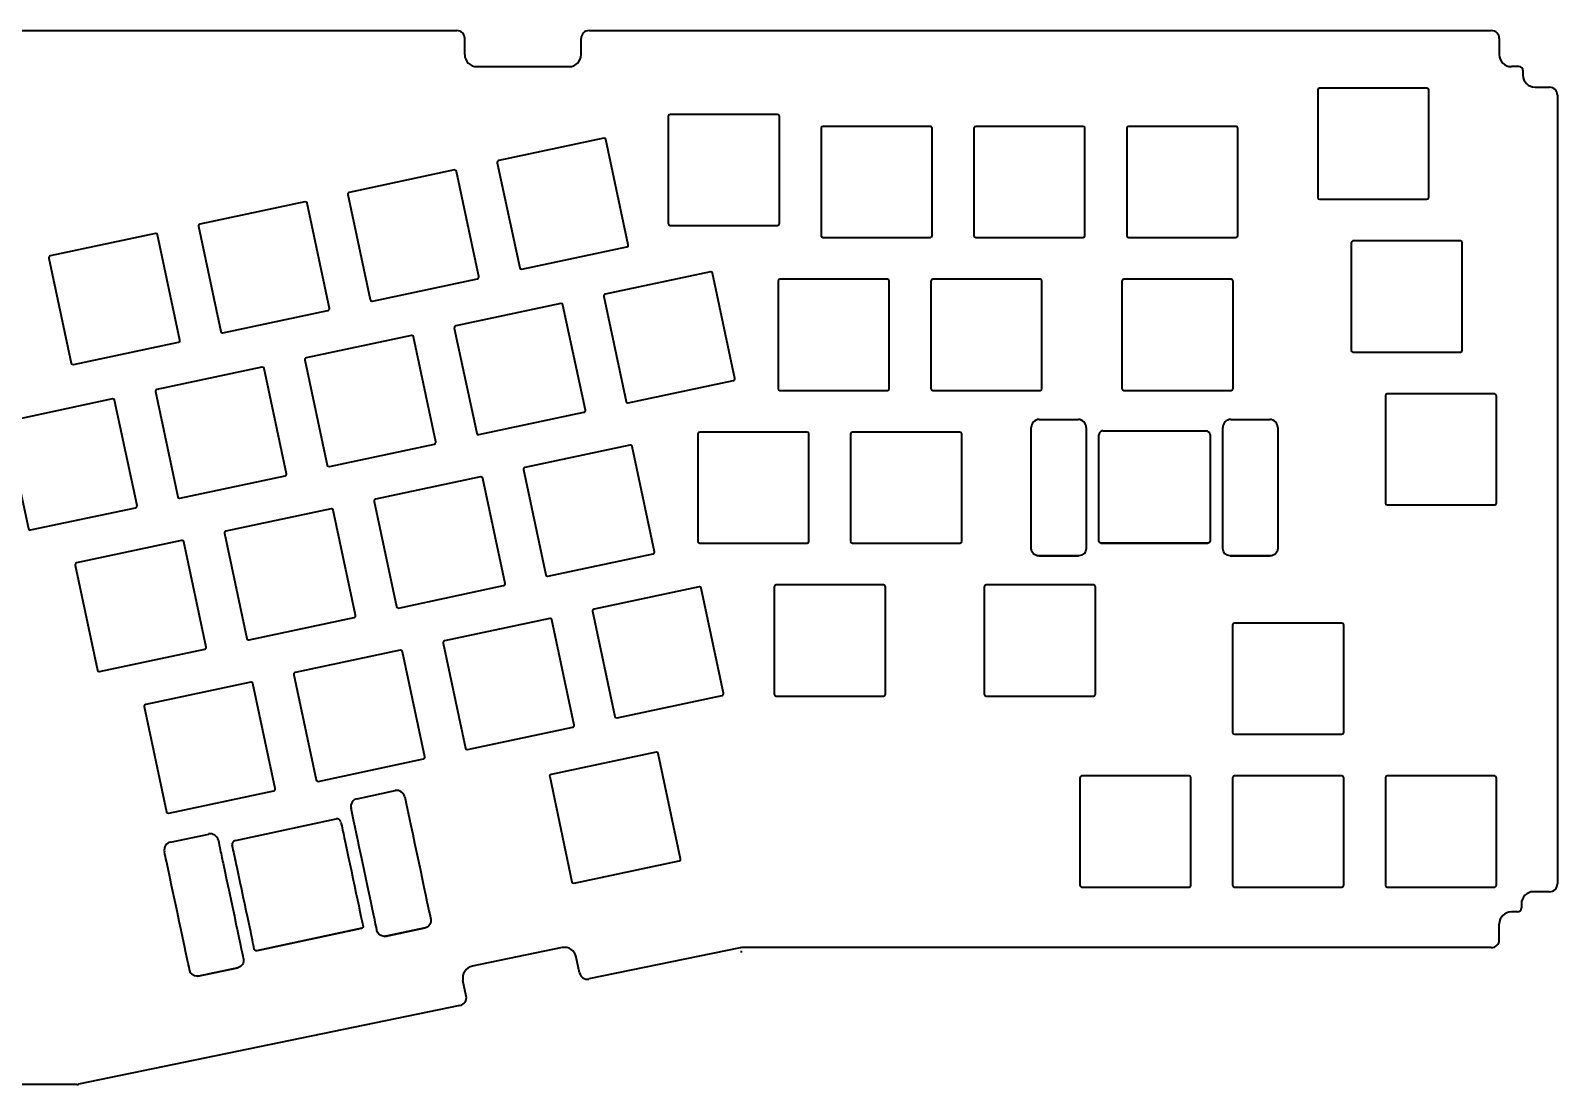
# Model space of a CAD drawing. Header units: millimetres. Extents: x 0 to 537, y 0 to 131.
# Drawn here: x 158.7 to 349.1, y 0 to 131.4 of the extents above; entities that cross this region are included whole.
import ezdxf

# ---------------------------------------------------------------- set-up
doc = ezdxf.new("R2010")
doc.units = ezdxf.units.MM
doc.layers.get('0').update_dxf_attribs({"lineweight": 35})

msp = doc.modelspace()

# ---------------------------------------------------------------- linework, layer by layer
for p, q in [((95.78, 131.36), (211.85, 131.36)), ((228.35, 131.36), (340.84, 131.36)), ((212.85, 128.36), (212.85, 130.36)), ((227.35, 128.36), (227.35, 130.36)), ((341.84, 130.36), (341.84, 128.36)), ((214.35, 126.86), (225.85, 126.86)), ((344.29, 126.86), (343.34, 126.86)), ((344.79, 126.36), (344.79, 125.8)), ((346.29, 124.3), (348.09, 124.3)), ((349.09, 123.3), (349.09, 25.02)), ((284.48, 82.88), (289.33, 82.88)), ((308.36, 82.88), (313.21, 82.88)), ((292.42, 81.46), (305.27, 81.46)), ((292.14, 67.46), (305.51, 67.46)), ((284.42, 65.88), (289.37, 65.88)), ((308.28, 65.88), (313.28, 65.88)), ((199.44, 35.62), (204.19, 36.62)), ((184.25, 30.42), (196.82, 33.09)), ((176.18, 30.21), (180.93, 31.21)), ((348.09, 24.02), (346.09, 24.02)), ((344.09, 21.5), (343.34, 21.5)), ((344.59, 22.52), (344.59, 22)), ((187, 16.69), (200, 19.46)), ((202.88, 18.46), (207.9, 19.52)), ((341.84, 18.05), (341.84, 20)), ((224.99, 17.05), (213.79, 14.74)), ((227.16, 13.92), (226.76, 15.88)), ((247.19, 17.03), (228.34, 13.15)), ((340.84, 17.05), (247.39, 17.05)), ((179.58, 13.5), (184.54, 14.55)), ((213.03, 11.01), (212.63, 12.97)), ((212.25, 9.83), (164.69, 0.02)), ((164.49, 0), (145.71, 0))]:
    msp.add_line(p, q)
for centre, radius, start, end in [((211.85, 130.36), 1, 0, 90), ((228.35, 130.36), 1, 90, 180), ((340.84, 130.36), 1, 0, 90), ((214.35, 128.36), 1.5, 180, 270), ((225.85, 128.36), 1.5, 270, 0), ((343.34, 128.36), 1.5, 180, 270), ((344.29, 126.36), 0.5, 0, 90), ((346.29, 125.8), 1.5, 180, 270), ((348.09, 123.3), 1, 360, 90), ((284.48, 81.88), 1, 90, 180), ((289.33, 81.88), 1, 0, 90), ((308.36, 81.88), 1, 90, 180), ((313.21, 81.88), 1, 0, 90), ((292.42, 80.96), 0.5, 89.9995, 180), ((305.27, 80.96), 0.5, 360, 89.9995), ((204.39, 35.64), 1, 11.9995, 101.906), ((199.65, 34.64), 1, 101.906, 191.9997), ((196.92, 32.61), 0.5, 12.0001, 102.0001), ((181.13, 30.24), 1, 12, 101.9695), ((176.39, 29.23), 1, 101.9695, 192.0002), ((184.36, 29.93), 0.5, 102.0001, 192.0001), ((348.09, 25.02), 1, 270, 360), ((346.09, 22.52), 1.5, 90, 180), ((343.34, 20), 1.5, 90, 180), ((344.09, 22), 0.5, 270, 0), ((340.84, 18.05), 1, 270, 0), ((225.29, 15.58), 1.5, 11.65, 101.65), ((247.39, 16.05), 1, 90, 101.65), ((247.44, 15.55), 1, 90, 101.65), ((214.1, 13.27), 1.5, 101.65, 191.65), ((228.14, 14.12), 1, 191.65, 281.65), ((212.05, 10.81), 1, 281.65, 11.65), ((164.49, 1), 1, 270, 281.65)]:
    msp.add_arc(centre, radius, start, end)
for points, knots in [([(319.42, 110.33), (319.3, 110.33), (319.2, 110.43), (319.2, 110.55), (319.2, 110.55), (319.2, 123.95), (319.2, 123.95), (319.2, 124.08), (319.3, 124.18), (319.42, 124.18), (319.42, 124.18), (332.82, 124.18), (332.82, 124.18), (332.94, 124.18), (333.05, 124.08), (333.05, 123.95), (333.05, 123.95), (333.05, 110.55), (333.05, 110.55), (333.05, 110.43), (332.94, 110.33), (332.82, 110.33), (332.82, 110.33), (319.42, 110.33), (319.42, 110.33)], [0, 0, 0, 0, 6.872171, 6.872171, 6.872171, 13.744341, 13.744341, 13.744341, 20.616512, 20.616512, 20.616512, 27.488683, 27.488683, 27.488683, 34.360853, 34.360853, 34.360853, 41.233024, 41.233024, 41.233024, 48.105194, 48.105194, 48.105194, 54.977365, 54.977365, 54.977365, 54.977365]), ([(238.46, 107.06), (238.33, 107.06), (238.23, 107.17), (238.23, 107.29), (238.23, 107.29), (238.23, 120.69), (238.23, 120.69), (238.23, 120.81), (238.33, 120.91), (238.46, 120.91), (238.46, 120.91), (251.86, 120.91), (251.86, 120.91), (251.98, 120.91), (252.08, 120.81), (252.08, 120.69), (252.08, 120.69), (252.08, 107.29), (252.08, 107.29), (252.08, 107.17), (251.98, 107.06), (251.86, 107.06), (251.86, 107.06), (238.46, 107.06), (238.46, 107.06)], [0, 0, 0, 0, 6.872186, 6.872186, 6.872186, 13.744371, 13.744371, 13.744371, 20.616557, 20.616557, 20.616557, 27.488742, 27.488742, 27.488742, 34.360928, 34.360928, 34.360928, 41.233113, 41.233113, 41.233113, 48.105299, 48.105299, 48.105299, 54.977484, 54.977484, 54.977484, 54.977484]), ([(257.51, 105.56), (257.38, 105.56), (257.28, 105.67), (257.28, 105.79), (257.28, 105.79), (257.28, 119.19), (257.28, 119.19), (257.28, 119.31), (257.38, 119.41), (257.51, 119.41), (257.51, 119.41), (270.91, 119.41), (270.91, 119.41), (271.03, 119.41), (271.13, 119.31), (271.13, 119.19), (271.13, 119.19), (271.13, 105.79), (271.13, 105.79), (271.13, 105.67), (271.03, 105.56), (270.91, 105.56), (270.91, 105.56), (257.51, 105.56), (257.51, 105.56)], [0, 0, 0, 0, 6.872171, 6.872171, 6.872171, 13.744341, 13.744341, 13.744341, 20.616512, 20.616512, 20.616512, 27.488683, 27.488683, 27.488683, 34.360853, 34.360853, 34.360853, 41.233024, 41.233024, 41.233024, 48.105194, 48.105194, 48.105194, 54.977365, 54.977365, 54.977365, 54.977365]), ([(276.56, 105.56), (276.43, 105.56), (276.33, 105.67), (276.33, 105.79), (276.33, 105.79), (276.33, 119.19), (276.33, 119.19), (276.33, 119.31), (276.43, 119.41), (276.56, 119.41), (276.56, 119.41), (289.96, 119.41), (289.96, 119.41), (290.08, 119.41), (290.18, 119.31), (290.18, 119.19), (290.18, 119.19), (290.18, 105.79), (290.18, 105.79), (290.18, 105.67), (290.08, 105.56), (289.96, 105.56), (289.96, 105.56), (276.56, 105.56), (276.56, 105.56)], [0, 0, 0, 0, 6.872171, 6.872171, 6.872171, 13.744341, 13.744341, 13.744341, 20.616512, 20.616512, 20.616512, 27.488683, 27.488683, 27.488683, 34.360853, 34.360853, 34.360853, 41.233024, 41.233024, 41.233024, 48.105194, 48.105194, 48.105194, 54.977365, 54.977365, 54.977365, 54.977365]), ([(295.61, 105.56), (295.48, 105.56), (295.38, 105.67), (295.38, 105.79), (295.38, 105.79), (295.38, 119.19), (295.38, 119.19), (295.38, 119.31), (295.48, 119.41), (295.61, 119.41), (295.61, 119.41), (309.01, 119.41), (309.01, 119.41), (309.13, 119.41), (309.23, 119.31), (309.23, 119.19), (309.23, 119.19), (309.23, 105.79), (309.23, 105.79), (309.23, 105.67), (309.13, 105.56), (309.01, 105.56), (309.01, 105.56), (295.61, 105.56), (295.61, 105.56)], [0, 0, 0, 0, 6.872171, 6.872171, 6.872171, 13.744341, 13.744341, 13.744341, 20.616512, 20.616512, 20.616512, 27.488683, 27.488683, 27.488683, 34.360853, 34.360853, 34.360853, 41.233024, 41.233024, 41.233024, 48.105194, 48.105194, 48.105194, 54.977365, 54.977365, 54.977365, 54.977365]), ([(219.92, 101.6), (219.81, 101.6), (219.72, 101.67), (219.7, 101.78), (219.7, 101.78), (216.91, 114.88), (216.91, 114.88), (216.9, 114.94), (216.91, 115), (216.94, 115.05), (216.97, 115.1), (217.03, 115.14), (217.08, 115.15), (217.08, 115.15), (230.19, 117.94), (230.19, 117.94), (230.21, 117.94), (230.22, 117.94), (230.24, 117.94), (230.34, 117.94), (230.44, 117.87), (230.46, 117.76), (230.46, 117.76), (233.24, 104.66), (233.24, 104.66), (233.27, 104.53), (233.19, 104.41), (233.07, 104.39), (233.07, 104.39), (219.96, 101.6), (219.96, 101.6), (219.95, 101.6), (219.93, 101.6), (219.92, 101.6)], [0, 0, 0, 0, 4.999116, 4.999116, 4.999116, 9.998232, 9.998232, 9.998232, 14.997348, 14.997348, 14.997348, 19.996463, 19.996463, 19.996463, 24.995579, 24.995579, 24.995579, 29.994695, 29.994695, 29.994695, 34.993811, 34.993811, 34.993811, 39.992927, 39.992927, 39.992927, 44.992043, 44.992043, 44.992043, 49.991159, 49.991159, 49.991159, 54.990275, 54.990275, 54.990275, 54.990275]), ([(201.28, 97.64), (201.18, 97.64), (201.09, 97.71), (201.06, 97.82), (201.06, 97.82), (198.28, 110.92), (198.28, 110.92), (198.25, 111.04), (198.33, 111.16), (198.45, 111.19), (198.45, 111.19), (211.56, 113.98), (211.56, 113.98), (211.57, 113.98), (211.59, 113.98), (211.6, 113.98), (211.71, 113.98), (211.8, 113.91), (211.82, 113.8), (211.82, 113.8), (214.61, 100.7), (214.61, 100.7), (214.64, 100.57), (214.56, 100.45), (214.44, 100.43), (214.44, 100.43), (201.33, 97.64), (201.33, 97.64), (201.31, 97.64), (201.3, 97.64), (201.28, 97.64)], [0, 0, 0, 0, 5.498376, 5.498376, 5.498376, 10.996751, 10.996751, 10.996751, 16.495127, 16.495127, 16.495127, 21.993503, 21.993503, 21.993503, 27.491878, 27.491878, 27.491878, 32.990254, 32.990254, 32.990254, 38.48863, 38.48863, 38.48863, 43.987005, 43.987005, 43.987005, 49.485381, 49.485381, 49.485381, 54.983756, 54.983756, 54.983756, 54.983756]), ([(182.65, 93.68), (182.54, 93.68), (182.45, 93.75), (182.43, 93.86), (182.43, 93.86), (179.64, 106.96), (179.64, 106.96), (179.62, 107.08), (179.7, 107.2), (179.82, 107.23), (179.82, 107.23), (192.92, 110.01), (192.92, 110.01), (192.94, 110.02), (192.96, 110.02), (192.97, 110.02), (193.08, 110.02), (193.17, 109.95), (193.19, 109.84), (193.19, 109.84), (195.98, 96.73), (195.98, 96.73), (195.99, 96.68), (195.98, 96.62), (195.95, 96.57), (195.91, 96.51), (195.86, 96.48), (195.8, 96.47), (195.8, 96.47), (182.7, 93.68), (182.7, 93.68), (182.68, 93.68), (182.66, 93.68), (182.65, 93.68)], [0, 0, 0, 0, 4.99911, 4.99911, 4.99911, 9.99822, 9.99822, 9.99822, 14.99733, 14.99733, 14.99733, 19.996439, 19.996439, 19.996439, 24.995549, 24.995549, 24.995549, 29.994659, 29.994659, 29.994659, 34.993769, 34.993769, 34.993769, 39.992879, 39.992879, 39.992879, 44.991989, 44.991989, 44.991989, 49.991098, 49.991098, 49.991098, 54.990208, 54.990208, 54.990208, 54.990208]), ([(164.02, 89.72), (163.91, 89.72), (163.82, 89.79), (163.8, 89.89), (163.8, 89.89), (161.01, 103), (161.01, 103), (160.98, 103.12), (161.06, 103.24), (161.18, 103.27), (161.18, 103.27), (174.29, 106.05), (174.29, 106.05), (174.31, 106.06), (174.32, 106.06), (174.34, 106.06), (174.44, 106.06), (174.54, 105.98), (174.56, 105.88), (174.56, 105.88), (177.34, 92.77), (177.34, 92.77), (177.37, 92.65), (177.29, 92.53), (177.17, 92.51), (177.17, 92.51), (164.06, 89.72), (164.06, 89.72), (164.05, 89.72), (164.03, 89.72), (164.02, 89.72)], [0, 0, 0, 0, 5.498324, 5.498324, 5.498324, 10.996648, 10.996648, 10.996648, 16.494972, 16.494972, 16.494972, 21.993297, 21.993297, 21.993297, 27.491621, 27.491621, 27.491621, 32.989945, 32.989945, 32.989945, 38.488269, 38.488269, 38.488269, 43.986593, 43.986593, 43.986593, 49.484917, 49.484917, 49.484917, 54.983241, 54.983241, 54.983241, 54.983241]), ([(323.59, 91.28), (323.47, 91.28), (323.37, 91.38), (323.37, 91.5), (323.37, 91.5), (323.37, 104.9), (323.37, 104.9), (323.37, 105.03), (323.47, 105.13), (323.59, 105.13), (323.59, 105.13), (336.99, 105.13), (336.99, 105.13), (337.12, 105.13), (337.22, 105.03), (337.22, 104.9), (337.22, 104.9), (337.22, 91.5), (337.22, 91.5), (337.22, 91.38), (337.12, 91.28), (336.99, 91.28), (336.99, 91.28), (323.59, 91.28), (323.59, 91.28)], [0, 0, 0, 0, 6.872129, 6.872129, 6.872129, 13.744259, 13.744259, 13.744259, 20.616388, 20.616388, 20.616388, 27.488517, 27.488517, 27.488517, 34.360646, 34.360646, 34.360646, 41.232776, 41.232776, 41.232776, 48.104905, 48.104905, 48.104905, 54.977034, 54.977034, 54.977034, 54.977034]), ([(233.19, 84.94), (233.09, 84.94), (233, 85.02), (232.97, 85.12), (232.97, 85.12), (230.19, 98.23), (230.19, 98.23), (230.16, 98.35), (230.24, 98.47), (230.36, 98.5), (230.36, 98.5), (243.47, 101.28), (243.47, 101.28), (243.48, 101.29), (243.5, 101.29), (243.52, 101.29), (243.62, 101.29), (243.71, 101.21), (243.74, 101.11), (243.74, 101.11), (246.52, 88), (246.52, 88), (246.55, 87.88), (246.47, 87.76), (246.35, 87.74), (246.35, 87.74), (233.24, 84.95), (233.24, 84.95), (233.23, 84.95), (233.21, 84.94), (233.19, 84.94)], [0, 0, 0, 0, 5.498372, 5.498372, 5.498372, 10.996743, 10.996743, 10.996743, 16.495115, 16.495115, 16.495115, 21.993486, 21.993486, 21.993486, 27.491858, 27.491858, 27.491858, 32.990229, 32.990229, 32.990229, 38.488601, 38.488601, 38.488601, 43.986972, 43.986972, 43.986972, 49.485344, 49.485344, 49.485344, 54.983716, 54.983716, 54.983716, 54.983716]), ([(252.15, 86.51), (252.02, 86.51), (251.92, 86.62), (251.92, 86.74), (251.92, 86.74), (251.92, 100.14), (251.92, 100.14), (251.92, 100.26), (252.02, 100.36), (252.15, 100.36), (252.15, 100.36), (265.55, 100.36), (265.55, 100.36), (265.67, 100.36), (265.77, 100.26), (265.77, 100.14), (265.77, 100.14), (265.77, 86.74), (265.77, 86.74), (265.77, 86.62), (265.67, 86.51), (265.55, 86.51), (265.55, 86.51), (252.15, 86.51), (252.15, 86.51)], [0, 0, 0, 0, 6.872114, 6.872114, 6.872114, 13.744229, 13.744229, 13.744229, 20.616343, 20.616343, 20.616343, 27.488458, 27.488458, 27.488458, 34.360572, 34.360572, 34.360572, 41.232686, 41.232686, 41.232686, 48.104801, 48.104801, 48.104801, 54.976915, 54.976915, 54.976915, 54.976915]), ([(271.2, 86.51), (271.07, 86.51), (270.97, 86.62), (270.97, 86.74), (270.97, 86.74), (270.97, 100.14), (270.97, 100.14), (270.97, 100.26), (271.07, 100.36), (271.2, 100.36), (271.2, 100.36), (284.6, 100.36), (284.6, 100.36), (284.72, 100.36), (284.82, 100.26), (284.82, 100.14), (284.82, 100.14), (284.82, 86.74), (284.82, 86.74), (284.82, 86.62), (284.72, 86.51), (284.6, 86.51), (284.6, 86.51), (271.2, 86.51), (271.2, 86.51)], [0, 0, 0, 0, 6.872114, 6.872114, 6.872114, 13.744229, 13.744229, 13.744229, 20.616343, 20.616343, 20.616343, 27.488458, 27.488458, 27.488458, 34.360572, 34.360572, 34.360572, 41.232686, 41.232686, 41.232686, 48.104801, 48.104801, 48.104801, 54.976915, 54.976915, 54.976915, 54.976915]), ([(295.02, 86.51), (294.89, 86.51), (294.79, 86.62), (294.79, 86.74), (294.79, 86.74), (294.79, 100.14), (294.79, 100.14), (294.79, 100.26), (294.89, 100.36), (295.02, 100.36), (295.02, 100.36), (308.42, 100.36), (308.42, 100.36), (308.54, 100.36), (308.64, 100.26), (308.64, 100.14), (308.64, 100.14), (308.64, 86.74), (308.64, 86.74), (308.64, 86.62), (308.54, 86.51), (308.42, 86.51), (308.42, 86.51), (295.02, 86.51), (295.02, 86.51)], [0, 0, 0, 0, 6.872114, 6.872114, 6.872114, 13.744229, 13.744229, 13.744229, 20.616343, 20.616343, 20.616343, 27.488458, 27.488458, 27.488458, 34.360572, 34.360572, 34.360572, 41.232686, 41.232686, 41.232686, 48.104801, 48.104801, 48.104801, 54.976915, 54.976915, 54.976915, 54.976915]), ([(214.56, 80.98), (214.45, 80.98), (214.36, 81.06), (214.34, 81.16), (214.34, 81.16), (211.55, 94.27), (211.55, 94.27), (211.53, 94.39), (211.61, 94.51), (211.73, 94.54), (211.73, 94.54), (224.83, 97.32), (224.83, 97.32), (224.85, 97.33), (224.87, 97.33), (224.88, 97.33), (224.99, 97.33), (225.08, 97.25), (225.1, 97.15), (225.1, 97.15), (227.89, 84.04), (227.89, 84.04), (227.9, 83.98), (227.89, 83.92), (227.86, 83.87), (227.82, 83.82), (227.77, 83.79), (227.71, 83.78), (227.71, 83.78), (214.61, 80.99), (214.61, 80.99), (214.59, 80.99), (214.58, 80.98), (214.56, 80.98)], [0, 0, 0, 0, 4.999117, 4.999117, 4.999117, 9.998234, 9.998234, 9.998234, 14.997351, 14.997351, 14.997351, 19.996468, 19.996468, 19.996468, 24.995585, 24.995585, 24.995585, 29.994702, 29.994702, 29.994702, 34.993819, 34.993819, 34.993819, 39.992936, 39.992936, 39.992936, 44.992053, 44.992053, 44.992053, 49.99117, 49.99117, 49.99117, 54.990287, 54.990287, 54.990287, 54.990287]), ([(195.93, 77.02), (195.82, 77.02), (195.73, 77.1), (195.71, 77.2), (195.71, 77.2), (192.92, 90.31), (192.92, 90.31), (192.91, 90.37), (192.92, 90.43), (192.95, 90.48), (192.98, 90.53), (193.04, 90.56), (193.09, 90.58), (193.09, 90.58), (206.2, 93.36), (206.2, 93.36), (206.22, 93.36), (206.23, 93.37), (206.25, 93.37), (206.35, 93.37), (206.45, 93.29), (206.47, 93.19), (206.47, 93.19), (209.25, 80.08), (209.25, 80.08), (209.28, 79.96), (209.2, 79.84), (209.08, 79.81), (209.08, 79.81), (195.97, 77.03), (195.97, 77.03), (195.96, 77.02), (195.94, 77.02), (195.93, 77.02)], [0, 0, 0, 0, 4.999113, 4.999113, 4.999113, 9.998226, 9.998226, 9.998226, 14.997339, 14.997339, 14.997339, 19.996452, 19.996452, 19.996452, 24.995565, 24.995565, 24.995565, 29.994678, 29.994678, 29.994678, 34.993791, 34.993791, 34.993791, 39.992904, 39.992904, 39.992904, 44.992017, 44.992017, 44.992017, 49.99113, 49.99113, 49.99113, 54.990243, 54.990243, 54.990243, 54.990243]), ([(177.29, 73.06), (177.19, 73.06), (177.1, 73.14), (177.07, 73.24), (177.07, 73.24), (174.29, 86.35), (174.29, 86.35), (174.27, 86.41), (174.29, 86.47), (174.32, 86.52), (174.35, 86.57), (174.4, 86.6), (174.46, 86.61), (174.46, 86.61), (187.57, 89.4), (187.57, 89.4), (187.58, 89.4), (187.6, 89.41), (187.61, 89.41), (187.72, 89.41), (187.81, 89.33), (187.83, 89.23), (187.83, 89.23), (190.62, 76.12), (190.62, 76.12), (190.63, 76.06), (190.62, 76), (190.59, 75.95), (190.56, 75.9), (190.51, 75.87), (190.45, 75.85), (190.45, 75.85), (177.34, 73.07), (177.34, 73.07), (177.32, 73.06), (177.31, 73.06), (177.29, 73.06)], [0, 0, 0, 0, 4.583124, 4.583124, 4.583124, 9.166247, 9.166247, 9.166247, 13.749371, 13.749371, 13.749371, 18.332494, 18.332494, 18.332494, 22.915618, 22.915618, 22.915618, 27.498741, 27.498741, 27.498741, 32.081865, 32.081865, 32.081865, 36.664988, 36.664988, 36.664988, 41.248112, 41.248112, 41.248112, 45.831236, 45.831236, 45.831236, 50.414359, 50.414359, 50.414359, 54.997483, 54.997483, 54.997483, 54.997483]), ([(327.86, 72.23), (327.74, 72.23), (327.64, 72.33), (327.64, 72.45), (327.64, 72.45), (327.64, 85.85), (327.64, 85.85), (327.64, 85.98), (327.74, 86.08), (327.86, 86.08), (327.86, 86.08), (341.26, 86.08), (341.26, 86.08), (341.39, 86.08), (341.49, 85.98), (341.49, 85.85), (341.49, 85.85), (341.49, 72.45), (341.49, 72.45), (341.49, 72.33), (341.39, 72.23), (341.26, 72.23), (341.26, 72.23), (327.86, 72.23), (327.86, 72.23)], [0, 0, 0, 0, 6.872129, 6.872129, 6.872129, 13.744259, 13.744259, 13.744259, 20.616388, 20.616388, 20.616388, 27.488517, 27.488517, 27.488517, 34.360646, 34.360646, 34.360646, 41.232776, 41.232776, 41.232776, 48.104905, 48.104905, 48.104905, 54.977034, 54.977034, 54.977034, 54.977034]), ([(158.66, 69.1), (158.55, 69.1), (158.46, 69.18), (158.44, 69.28), (158.44, 69.28), (155.65, 82.39), (155.65, 82.39), (155.64, 82.45), (155.65, 82.51), (155.68, 82.56), (155.72, 82.61), (155.77, 82.64), (155.83, 82.65), (155.83, 82.65), (168.93, 85.44), (168.93, 85.44), (168.95, 85.44), (168.97, 85.45), (168.98, 85.45), (169.09, 85.45), (169.18, 85.37), (169.2, 85.27), (169.2, 85.27), (171.99, 72.16), (171.99, 72.16), (172.01, 72.04), (171.93, 71.92), (171.81, 71.89), (171.81, 71.89), (158.71, 69.11), (158.71, 69.11), (158.69, 69.1), (158.67, 69.1), (158.66, 69.1)], [0, 0, 0, 0, 4.999127, 4.999127, 4.999127, 9.998255, 9.998255, 9.998255, 14.997382, 14.997382, 14.997382, 19.996509, 19.996509, 19.996509, 24.995636, 24.995636, 24.995636, 29.994764, 29.994764, 29.994764, 34.993891, 34.993891, 34.993891, 39.993018, 39.993018, 39.993018, 44.992145, 44.992145, 44.992145, 49.991273, 49.991273, 49.991273, 54.9904, 54.9904, 54.9904, 54.9904]), ([(290.33, 81.88), (290.33, 81.36), (290.33, 80.83), (290.33, 80.31), (290.33, 77.33), (290.33, 66.8), (290.33, 66.8), (290.33, 66.29), (289.92, 65.88), (289.41, 65.88), (289.41, 65.88), (284.41, 65.88), (284.41, 65.88), (283.9, 65.88), (283.48, 66.29), (283.48, 66.8), (283.48, 66.8), (283.48, 77.48), (283.48, 81.88)], [0, 0, 0, 0, 1.554501, 1.554501, 1.554501, 8.274554, 8.274554, 8.274554, 16.104984, 16.104984, 16.104984, 23.935414, 23.935414, 23.935414, 31.765844, 31.765844, 31.765844, 37.981017, 37.981017, 37.981017, 37.981017]), ([(308.28, 65.88), (307.77, 65.88), (307.36, 66.29), (307.36, 66.8), (307.36, 66.8), (307.36, 77.83), (307.36, 80.51), (307.36, 80.97), (307.36, 81.42), (307.36, 81.88)], [0, 0, 0, 0, 8.056803, 8.056803, 8.056803, 15.134633, 15.134633, 15.134633, 16.49028, 16.49028, 16.49028, 16.49028]), ([(314.21, 81.88), (314.21, 77.48), (314.21, 66.8), (314.21, 66.8), (314.21, 66.29), (313.79, 65.88), (313.28, 65.88), (313.28, 65.88), (308.28, 65.88), (308.28, 65.88)], [0, 0, 0, 0, 6.105638, 6.105638, 6.105638, 13.798065, 13.798065, 13.798065, 21.490492, 21.490492, 21.490492, 21.490492]), ([(242.14, 67.46), (242.01, 67.46), (241.91, 67.57), (241.91, 67.69), (241.91, 67.69), (241.91, 81.09), (241.91, 81.09), (241.91, 81.21), (242.01, 81.31), (242.14, 81.31), (242.14, 81.31), (255.54, 81.31), (255.54, 81.31), (255.66, 81.31), (255.76, 81.21), (255.76, 81.09), (255.76, 81.09), (255.76, 67.69), (255.76, 67.69), (255.76, 67.57), (255.66, 67.46), (255.54, 67.46), (255.54, 67.46), (242.14, 67.46), (242.14, 67.46)], [0, 0, 0, 0, 6.872171, 6.872171, 6.872171, 13.744341, 13.744341, 13.744341, 20.616512, 20.616512, 20.616512, 27.488683, 27.488683, 27.488683, 34.360853, 34.360853, 34.360853, 41.233024, 41.233024, 41.233024, 48.105194, 48.105194, 48.105194, 54.977365, 54.977365, 54.977365, 54.977365]), ([(261.19, 67.46), (261.06, 67.46), (260.96, 67.57), (260.96, 67.69), (260.96, 67.69), (260.96, 81.09), (260.96, 81.09), (260.96, 81.21), (261.06, 81.31), (261.19, 81.31), (261.19, 81.31), (274.59, 81.31), (274.59, 81.31), (274.71, 81.31), (274.81, 81.21), (274.81, 81.09), (274.81, 81.09), (274.81, 67.69), (274.81, 67.69), (274.81, 67.57), (274.71, 67.46), (274.59, 67.46), (274.59, 67.46), (261.19, 67.46), (261.19, 67.46)], [0, 0, 0, 0, 6.872171, 6.872171, 6.872171, 13.744341, 13.744341, 13.744341, 20.616512, 20.616512, 20.616512, 27.488683, 27.488683, 27.488683, 34.360853, 34.360853, 34.360853, 41.233024, 41.233024, 41.233024, 48.105194, 48.105194, 48.105194, 54.977365, 54.977365, 54.977365, 54.977365]), ([(305.77, 80.96), (305.77, 80.86), (305.77, 80.75), (305.77, 80.64), (305.77, 78.31), (305.77, 67.69), (305.77, 67.69), (305.77, 67.57), (305.67, 67.46), (305.54, 67.46), (305.54, 67.46), (292.14, 67.46), (292.14, 67.46), (292.02, 67.46), (291.92, 67.57), (291.92, 67.69), (291.92, 67.69), (291.92, 77.02), (291.92, 80.11), (291.92, 80.4), (291.92, 80.68), (291.92, 80.96)], [0, 0, 0, 0, 0.323197, 0.323197, 0.323197, 7.758776, 7.758776, 7.758776, 16.111201, 16.111201, 16.111201, 24.463626, 24.463626, 24.463626, 32.816052, 32.816052, 32.816052, 39.786566, 39.786566, 39.786566, 40.638778, 40.638778, 40.638778, 40.638778]), ([(223.18, 63.34), (223.07, 63.34), (222.98, 63.42), (222.96, 63.52), (222.96, 63.52), (220.17, 76.63), (220.17, 76.63), (220.16, 76.68), (220.17, 76.74), (220.21, 76.8), (220.24, 76.85), (220.29, 76.88), (220.35, 76.89), (220.35, 76.89), (233.45, 79.68), (233.45, 79.68), (233.47, 79.68), (233.49, 79.68), (233.5, 79.68), (233.61, 79.68), (233.7, 79.61), (233.72, 79.51), (233.72, 79.51), (236.51, 66.4), (236.51, 66.4), (236.53, 66.28), (236.46, 66.16), (236.33, 66.13), (236.33, 66.13), (223.23, 63.35), (223.23, 63.35), (223.21, 63.34), (223.2, 63.34), (223.18, 63.34)], [0, 0, 0, 0, 4.999131, 4.999131, 4.999131, 9.998261, 9.998261, 9.998261, 14.997392, 14.997392, 14.997392, 19.996522, 19.996522, 19.996522, 24.995653, 24.995653, 24.995653, 29.994783, 29.994783, 29.994783, 34.993914, 34.993914, 34.993914, 39.993044, 39.993044, 39.993044, 44.992175, 44.992175, 44.992175, 49.991305, 49.991305, 49.991305, 54.990436, 54.990436, 54.990436, 54.990436]), ([(204.55, 59.38), (204.44, 59.38), (204.35, 59.45), (204.33, 59.56), (204.33, 59.56), (201.54, 72.67), (201.54, 72.67), (201.51, 72.79), (201.59, 72.91), (201.71, 72.93), (201.71, 72.93), (214.82, 75.72), (214.82, 75.72), (214.84, 75.72), (214.85, 75.72), (214.87, 75.72), (214.97, 75.72), (215.07, 75.65), (215.09, 75.54), (215.09, 75.54), (217.87, 62.44), (217.87, 62.44), (217.89, 62.38), (217.87, 62.32), (217.84, 62.27), (217.81, 62.22), (217.76, 62.18), (217.7, 62.17), (217.7, 62.17), (204.59, 59.38), (204.59, 59.38), (204.58, 59.38), (204.56, 59.38), (204.55, 59.38)], [0, 0, 0, 0, 4.999157, 4.999157, 4.999157, 9.998314, 9.998314, 9.998314, 14.997471, 14.997471, 14.997471, 19.996629, 19.996629, 19.996629, 24.995786, 24.995786, 24.995786, 29.994943, 29.994943, 29.994943, 34.9941, 34.9941, 34.9941, 39.993257, 39.993257, 39.993257, 44.992414, 44.992414, 44.992414, 49.991572, 49.991572, 49.991572, 54.990729, 54.990729, 54.990729, 54.990729]), ([(185.91, 55.42), (185.81, 55.42), (185.71, 55.49), (185.69, 55.6), (185.69, 55.6), (182.91, 68.7), (182.91, 68.7), (182.89, 68.76), (182.9, 68.82), (182.94, 68.87), (182.97, 68.92), (183.02, 68.96), (183.08, 68.97), (183.08, 68.97), (196.19, 71.76), (196.19, 71.76), (196.2, 71.76), (196.22, 71.76), (196.23, 71.76), (196.34, 71.76), (196.43, 71.69), (196.45, 71.58), (196.45, 71.58), (199.24, 58.48), (199.24, 58.48), (199.25, 58.42), (199.24, 58.36), (199.21, 58.31), (199.18, 58.26), (199.13, 58.22), (199.07, 58.21), (199.07, 58.21), (185.96, 55.42), (185.96, 55.42), (185.94, 55.42), (185.93, 55.42), (185.91, 55.42)], [0, 0, 0, 0, 4.583085, 4.583085, 4.583085, 9.16617, 9.16617, 9.16617, 13.749255, 13.749255, 13.749255, 18.33234, 18.33234, 18.33234, 22.915425, 22.915425, 22.915425, 27.49851, 27.49851, 27.49851, 32.081595, 32.081595, 32.081595, 36.66468, 36.66468, 36.66468, 41.247765, 41.247765, 41.247765, 45.83085, 45.83085, 45.83085, 50.413935, 50.413935, 50.413935, 54.99702, 54.99702, 54.99702, 54.99702]), ([(167.28, 51.46), (167.17, 51.46), (167.08, 51.53), (167.06, 51.64), (167.06, 51.64), (164.27, 64.74), (164.27, 64.74), (164.26, 64.8), (164.27, 64.86), (164.3, 64.91), (164.34, 64.96), (164.39, 65), (164.45, 65.01), (164.45, 65.01), (177.55, 67.8), (177.55, 67.8), (177.57, 67.8), (177.58, 67.8), (177.6, 67.8), (177.71, 67.8), (177.8, 67.73), (177.82, 67.62), (177.82, 67.62), (180.61, 54.52), (180.61, 54.52), (180.63, 54.39), (180.55, 54.28), (180.43, 54.25), (180.43, 54.25), (167.33, 51.46), (167.33, 51.46), (167.31, 51.46), (167.29, 51.46), (167.28, 51.46)], [0, 0, 0, 0, 4.999145, 4.999145, 4.999145, 9.99829, 9.99829, 9.99829, 14.997435, 14.997435, 14.997435, 19.996581, 19.996581, 19.996581, 24.995726, 24.995726, 24.995726, 29.994871, 29.994871, 29.994871, 34.994016, 34.994016, 34.994016, 39.993161, 39.993161, 39.993161, 44.992306, 44.992306, 44.992306, 49.991451, 49.991451, 49.991451, 54.990597, 54.990597, 54.990597, 54.990597]), ([(231.8, 45.7), (231.69, 45.7), (231.6, 45.77), (231.58, 45.88), (231.58, 45.88), (228.79, 58.98), (228.79, 58.98), (228.77, 59.1), (228.84, 59.22), (228.97, 59.25), (228.97, 59.25), (242.07, 62.04), (242.07, 62.04), (242.09, 62.04), (242.1, 62.04), (242.12, 62.04), (242.23, 62.04), (242.32, 61.97), (242.34, 61.86), (242.34, 61.86), (245.13, 48.75), (245.13, 48.75), (245.14, 48.7), (245.13, 48.64), (245.09, 48.59), (245.06, 48.54), (245.01, 48.5), (244.95, 48.49), (244.95, 48.49), (231.85, 45.7), (231.85, 45.7), (231.83, 45.7), (231.81, 45.7), (231.8, 45.7)], [0, 0, 0, 0, 4.9991, 4.9991, 4.9991, 9.998201, 9.998201, 9.998201, 14.997301, 14.997301, 14.997301, 19.996401, 19.996401, 19.996401, 24.995501, 24.995501, 24.995501, 29.994602, 29.994602, 29.994602, 34.993702, 34.993702, 34.993702, 39.992802, 39.992802, 39.992802, 44.991902, 44.991902, 44.991902, 49.991003, 49.991003, 49.991003, 54.990103, 54.990103, 54.990103, 54.990103]), ([(251.66, 48.41), (251.54, 48.41), (251.44, 48.52), (251.44, 48.64), (251.44, 48.64), (251.44, 62.04), (251.44, 62.04), (251.44, 62.16), (251.54, 62.26), (251.66, 62.26), (251.66, 62.26), (265.06, 62.26), (265.06, 62.26), (265.19, 62.26), (265.29, 62.16), (265.29, 62.04), (265.29, 62.04), (265.29, 48.64), (265.29, 48.64), (265.29, 48.52), (265.19, 48.41), (265.06, 48.41), (265.06, 48.41), (251.66, 48.41), (251.66, 48.41)], [0, 0, 0, 0, 6.872171, 6.872171, 6.872171, 13.744341, 13.744341, 13.744341, 20.616512, 20.616512, 20.616512, 27.488683, 27.488683, 27.488683, 34.360853, 34.360853, 34.360853, 41.233024, 41.233024, 41.233024, 48.105194, 48.105194, 48.105194, 54.977365, 54.977365, 54.977365, 54.977365]), ([(277.86, 48.41), (277.73, 48.41), (277.63, 48.52), (277.63, 48.64), (277.63, 48.64), (277.63, 62.04), (277.63, 62.04), (277.63, 62.16), (277.73, 62.26), (277.86, 62.26), (277.86, 62.26), (291.26, 62.26), (291.26, 62.26), (291.38, 62.26), (291.48, 62.16), (291.48, 62.04), (291.48, 62.04), (291.48, 48.64), (291.48, 48.64), (291.48, 48.52), (291.38, 48.41), (291.26, 48.41), (291.26, 48.41), (277.86, 48.41), (277.86, 48.41)], [0, 0, 0, 0, 6.872171, 6.872171, 6.872171, 13.744341, 13.744341, 13.744341, 20.616512, 20.616512, 20.616512, 27.488683, 27.488683, 27.488683, 34.360853, 34.360853, 34.360853, 41.233024, 41.233024, 41.233024, 48.105194, 48.105194, 48.105194, 54.977365, 54.977365, 54.977365, 54.977365]), ([(213.16, 41.74), (213.06, 41.74), (212.97, 41.81), (212.95, 41.91), (212.95, 41.91), (210.16, 55.02), (210.16, 55.02), (210.15, 55.08), (210.16, 55.14), (210.19, 55.19), (210.22, 55.24), (210.27, 55.28), (210.33, 55.29), (210.33, 55.29), (223.44, 58.07), (223.44, 58.07), (223.46, 58.08), (223.47, 58.08), (223.49, 58.08), (223.59, 58.08), (223.68, 58), (223.71, 57.9), (223.71, 57.9), (226.49, 44.79), (226.49, 44.79), (226.52, 44.67), (226.44, 44.55), (226.32, 44.53), (226.32, 44.53), (213.21, 41.74), (213.21, 41.74), (213.2, 41.74), (213.18, 41.74), (213.16, 41.74)], [0, 0, 0, 0, 4.99911, 4.99911, 4.99911, 9.99822, 9.99822, 9.99822, 14.99733, 14.99733, 14.99733, 19.996439, 19.996439, 19.996439, 24.995549, 24.995549, 24.995549, 29.994659, 29.994659, 29.994659, 34.993769, 34.993769, 34.993769, 39.992879, 39.992879, 39.992879, 44.991989, 44.991989, 44.991989, 49.991098, 49.991098, 49.991098, 54.990208, 54.990208, 54.990208, 54.990208]), ([(308.81, 43.65), (308.69, 43.65), (308.59, 43.75), (308.59, 43.88), (308.59, 43.88), (308.59, 57.28), (308.59, 57.28), (308.59, 57.4), (308.69, 57.5), (308.81, 57.5), (308.81, 57.5), (322.21, 57.5), (322.21, 57.5), (322.34, 57.5), (322.44, 57.4), (322.44, 57.28), (322.44, 57.28), (322.44, 43.88), (322.44, 43.88), (322.44, 43.75), (322.34, 43.65), (322.21, 43.65), (322.21, 43.65), (308.81, 43.65), (308.81, 43.65)], [0, 0, 0, 0, 6.872114, 6.872114, 6.872114, 13.744229, 13.744229, 13.744229, 20.616343, 20.616343, 20.616343, 27.488458, 27.488458, 27.488458, 34.360572, 34.360572, 34.360572, 41.232686, 41.232686, 41.232686, 48.104801, 48.104801, 48.104801, 54.976915, 54.976915, 54.976915, 54.976915]), ([(194.53, 37.78), (194.43, 37.78), (194.33, 37.85), (194.31, 37.95), (194.31, 37.95), (191.53, 51.06), (191.53, 51.06), (191.5, 51.18), (191.58, 51.3), (191.7, 51.33), (191.7, 51.33), (204.81, 54.11), (204.81, 54.11), (204.82, 54.12), (204.84, 54.12), (204.85, 54.12), (204.96, 54.12), (205.05, 54.04), (205.07, 53.94), (205.07, 53.94), (207.86, 40.83), (207.86, 40.83), (207.88, 40.71), (207.81, 40.59), (207.69, 40.57), (207.69, 40.57), (194.58, 37.78), (194.58, 37.78), (194.56, 37.78), (194.55, 37.78), (194.53, 37.78)], [0, 0, 0, 0, 5.498376, 5.498376, 5.498376, 10.996751, 10.996751, 10.996751, 16.495127, 16.495127, 16.495127, 21.993503, 21.993503, 21.993503, 27.491878, 27.491878, 27.491878, 32.990254, 32.990254, 32.990254, 38.48863, 38.48863, 38.48863, 43.987005, 43.987005, 43.987005, 49.485381, 49.485381, 49.485381, 54.983756, 54.983756, 54.983756, 54.983756]), ([(175.9, 33.81), (175.79, 33.81), (175.7, 33.89), (175.68, 33.99), (175.68, 33.99), (172.89, 47.1), (172.89, 47.1), (172.88, 47.16), (172.89, 47.22), (172.92, 47.27), (172.96, 47.32), (173.01, 47.35), (173.07, 47.37), (173.07, 47.37), (186.17, 50.15), (186.17, 50.15), (186.19, 50.16), (186.2, 50.16), (186.22, 50.16), (186.32, 50.16), (186.42, 50.08), (186.44, 49.98), (186.44, 49.98), (189.23, 36.87), (189.23, 36.87), (189.24, 36.81), (189.23, 36.75), (189.19, 36.7), (189.16, 36.65), (189.11, 36.62), (189.05, 36.61), (189.05, 36.61), (175.94, 33.82), (175.94, 33.82), (175.93, 33.82), (175.91, 33.81), (175.9, 33.81)], [0, 0, 0, 0, 4.583106, 4.583106, 4.583106, 9.166213, 9.166213, 9.166213, 13.749319, 13.749319, 13.749319, 18.332425, 18.332425, 18.332425, 22.915532, 22.915532, 22.915532, 27.498638, 27.498638, 27.498638, 32.081744, 32.081744, 32.081744, 36.664851, 36.664851, 36.664851, 41.247957, 41.247957, 41.247957, 45.831064, 45.831064, 45.831064, 50.41417, 50.41417, 50.41417, 54.997276, 54.997276, 54.997276, 54.997276]), ([(226.44, 25.08), (226.34, 25.08), (226.24, 25.16), (226.22, 25.26), (226.22, 25.26), (223.44, 38.37), (223.44, 38.37), (223.41, 38.49), (223.49, 38.61), (223.61, 38.64), (223.61, 38.64), (236.72, 41.42), (236.72, 41.42), (236.73, 41.42), (236.75, 41.43), (236.76, 41.43), (236.87, 41.43), (236.96, 41.35), (236.98, 41.25), (236.98, 41.25), (239.77, 28.14), (239.77, 28.14), (239.78, 28.08), (239.77, 28.02), (239.74, 27.97), (239.71, 27.92), (239.66, 27.89), (239.6, 27.87), (239.6, 27.87), (226.49, 25.09), (226.49, 25.09), (226.47, 25.08), (226.46, 25.08), (226.44, 25.08)], [0, 0, 0, 0, 4.999131, 4.999131, 4.999131, 9.998261, 9.998261, 9.998261, 14.997392, 14.997392, 14.997392, 19.996522, 19.996522, 19.996522, 24.995653, 24.995653, 24.995653, 29.994783, 29.994783, 29.994783, 34.993914, 34.993914, 34.993914, 39.993044, 39.993044, 39.993044, 44.992175, 44.992175, 44.992175, 49.991305, 49.991305, 49.991305, 54.990436, 54.990436, 54.990436, 54.990436]), ([(289.76, 24.6), (289.64, 24.6), (289.54, 24.7), (289.54, 24.83), (289.54, 24.83), (289.54, 38.23), (289.54, 38.23), (289.54, 38.35), (289.64, 38.45), (289.76, 38.45), (289.76, 38.45), (303.16, 38.45), (303.16, 38.45), (303.29, 38.45), (303.39, 38.35), (303.39, 38.23), (303.39, 38.23), (303.39, 24.83), (303.39, 24.83), (303.39, 24.7), (303.29, 24.6), (303.16, 24.6), (303.16, 24.6), (289.76, 24.6), (289.76, 24.6)], [0, 0, 0, 0, 6.872114, 6.872114, 6.872114, 13.744229, 13.744229, 13.744229, 20.616343, 20.616343, 20.616343, 27.488458, 27.488458, 27.488458, 34.360572, 34.360572, 34.360572, 41.232686, 41.232686, 41.232686, 48.104801, 48.104801, 48.104801, 54.976915, 54.976915, 54.976915, 54.976915]), ([(308.81, 24.6), (308.69, 24.6), (308.59, 24.7), (308.59, 24.83), (308.59, 24.83), (308.59, 38.23), (308.59, 38.23), (308.59, 38.35), (308.69, 38.45), (308.81, 38.45), (308.81, 38.45), (322.21, 38.45), (322.21, 38.45), (322.34, 38.45), (322.44, 38.35), (322.44, 38.23), (322.44, 38.23), (322.44, 24.83), (322.44, 24.83), (322.44, 24.7), (322.34, 24.6), (322.21, 24.6), (322.21, 24.6), (308.81, 24.6), (308.81, 24.6)], [0, 0, 0, 0, 6.872114, 6.872114, 6.872114, 13.744229, 13.744229, 13.744229, 20.616343, 20.616343, 20.616343, 27.488458, 27.488458, 27.488458, 34.360572, 34.360572, 34.360572, 41.232686, 41.232686, 41.232686, 48.104801, 48.104801, 48.104801, 54.976915, 54.976915, 54.976915, 54.976915]), ([(327.86, 24.6), (327.74, 24.6), (327.64, 24.7), (327.64, 24.83), (327.64, 24.83), (327.64, 38.23), (327.64, 38.23), (327.64, 38.35), (327.74, 38.45), (327.86, 38.45), (327.86, 38.45), (341.26, 38.45), (341.26, 38.45), (341.39, 38.45), (341.49, 38.35), (341.49, 38.23), (341.49, 38.23), (341.49, 24.83), (341.49, 24.83), (341.49, 24.7), (341.39, 24.6), (341.26, 24.6), (341.26, 24.6), (327.86, 24.6), (327.86, 24.6)], [0, 0, 0, 0, 6.872114, 6.872114, 6.872114, 13.744229, 13.744229, 13.744229, 20.616343, 20.616343, 20.616343, 27.488458, 27.488458, 27.488458, 34.360572, 34.360572, 34.360572, 41.232686, 41.232686, 41.232686, 48.104801, 48.104801, 48.104801, 54.976915, 54.976915, 54.976915, 54.976915]), ([(205.37, 35.85), (205.49, 35.3), (205.6, 34.76), (205.72, 34.22), (206.73, 29.45), (208.61, 20.61), (208.61, 20.61), (208.66, 20.37), (208.62, 20.12), (208.48, 19.92), (208.35, 19.71), (208.14, 19.57), (207.9, 19.52), (207.9, 19.52), (203.01, 18.48), (203.01, 18.48), (202.94, 18.46), (202.88, 18.46), (202.81, 18.46), (202.38, 18.46), (202, 18.76), (201.91, 19.19), (201.91, 19.19), (200.16, 27.43), (199.35, 31.25), (199.24, 31.77), (199.13, 32.28), (199.02, 32.79), (198.9, 33.34), (198.79, 33.89), (198.67, 34.43)], [0, 0, 0, 0, 1.659445, 1.659445, 1.659445, 5.49594, 5.49594, 5.49594, 10.749153, 10.749153, 10.749153, 16.002365, 16.002365, 16.002365, 21.255578, 21.255578, 21.255578, 26.50879, 26.50879, 26.50879, 31.762003, 31.762003, 31.762003, 35.796309, 35.796309, 35.796309, 37.363195, 37.363195, 37.363195, 39.030521, 39.030521, 39.030521, 39.030521]), ([(197.41, 32.71), (197.55, 32.07), (197.69, 31.43), (197.82, 30.78), (198.61, 27.1), (200.17, 19.72), (200.17, 19.72), (200.2, 19.6), (200.12, 19.48), (200, 19.46), (200, 19.46), (186.89, 16.67), (186.89, 16.67), (186.88, 16.67), (186.86, 16.67), (186.85, 16.67), (186.74, 16.67), (186.65, 16.74), (186.63, 16.84), (186.63, 16.84), (185.15, 23.78), (184.35, 27.56), (184.19, 28.31), (184.03, 29.07), (183.87, 29.83)], [0, 0, 0, 0, 1.965375, 1.965375, 1.965375, 6.943893, 6.943893, 6.943893, 13.582006, 13.582006, 13.582006, 20.220119, 20.220119, 20.220119, 26.858233, 26.858233, 26.858233, 33.496346, 33.496346, 33.496346, 38.323489, 38.323489, 38.323489, 40.641888, 40.641888, 40.641888, 40.641888]), ([(179.46, 13.49), (179.03, 13.49), (178.65, 13.8), (178.56, 14.22), (178.56, 14.22), (176.68, 23.06), (175.66, 27.83), (175.58, 28.23), (175.5, 28.62), (175.41, 29.02)], [0, 0, 0, 0, 8.756281, 8.756281, 8.756281, 15.151274, 15.151274, 15.151274, 16.36115, 16.36115, 16.36115, 16.36115]), ([(182.11, 30.44), (182.2, 30.05), (182.28, 29.65), (182.37, 29.25), (182.5, 28.62), (182.63, 27.99), (182.77, 27.36), (183.61, 23.41), (185.26, 15.65), (185.26, 15.65), (185.36, 15.15), (185.04, 14.66), (184.54, 14.55), (184.54, 14.55), (179.65, 13.51), (179.65, 13.51), (179.59, 13.5), (179.53, 13.49), (179.46, 13.49), (179.46, 13.49), (179.46, 13.49), (179.46, 13.49)], [0, 0, 0, 0, 1.205819, 1.205819, 1.205819, 3.124044, 3.124044, 3.124044, 6.046505, 6.046505, 6.046505, 9.968769, 9.968769, 9.968769, 13.891032, 13.891032, 13.891032, 17.813295, 17.813295, 17.813295, 21.735558, 21.735558, 21.735558, 21.735558])]:
    msp.add_open_spline(points, degree=3, knots=knots)

doc.saveas('drawing.dxf')
